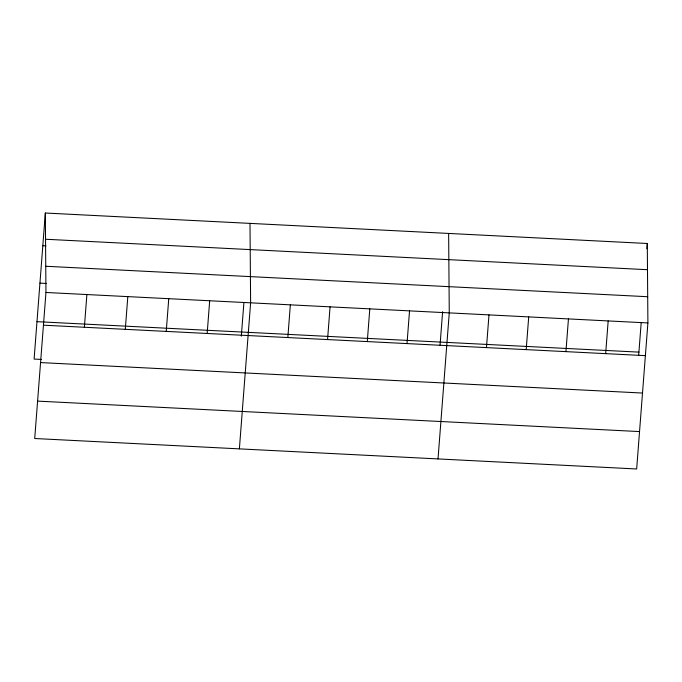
<?xml version="1.0" encoding="UTF-8"?>
<svg xmlns="http://www.w3.org/2000/svg" width="682" height="682" viewBox="0 0 682 682"><rect width="100%" height="100%" fill="white"/><g stroke="black" fill="none" stroke-linecap="round" stroke-linejoin="round"><path stroke-width="1.02" d="M45.336 213.023L45.958 292.476L34.714 438.509L636.664 468.977L647.9 322.936L647.286 243.491L45.336 213.023L34.1 359.064L41.449 359.431M84.372 327.258L86.887 294.547M125.3 329.329L127.815 296.619M166.238 331.401L168.752 298.69M207.166 333.472L209.681 300.762M241.317 336.175L243.9 302.62M239.382 448.867L250.618 302.834L249.996 223.381M287.83 337.556L290.344 304.845M327.556 339.568L330.071 306.857M367.283 341.58L369.797 308.861M407.009 343.592L409.532 310.873M440.043 345.194L442.618 311.657M438.023 458.918L449.259 312.885L448.637 233.44M486.471 347.607L488.985 314.896M526.197 349.619L528.712 316.908M565.924 351.631L568.447 318.92M605.659 353.643L608.173 320.932M638.684 355.245L641.182 322.722M646.877 248.768L647.286 243.491M45.541 239.246L647.482 269.705M42.821 245.742L45.967 245.895M45.754 266.261L647.695 296.721M39.94 283.132L46.24 283.456M45.958 292.476L647.9 322.936M36.981 321.665L638.923 352.125M43.435 325.186L645.385 355.654M40.562 362.585L642.504 393.045M37.595 401.11L639.537 431.578"/></g></svg>
